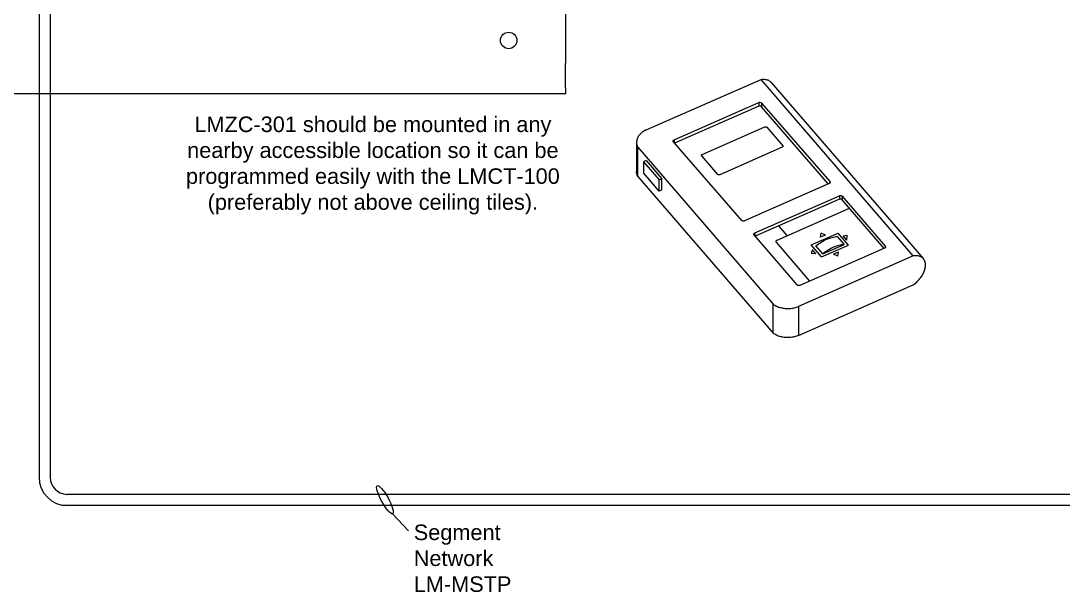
# Model space of a CAD drawing. Header units: inches. Extents: x -60 to 2005, y -577 to 104.
# Drawn here: x 520.2 to 538.31, y -537.81 to -527.89 of the extents above; entities that cross this region are included whole.
import ezdxf

# ---------------------------------------------------------------- set-up
doc = ezdxf.new("R2010")
doc.units = ezdxf.units.IN
doc.header["$MEASUREMENT"] = 0
doc.linetypes.add('SLD-Solid', pattern=[0])
doc.layers.get('0').update_dxf_attribs({"lineweight": 5})
doc.layers.add('WS_Dataline', color=6, linetype='Continuous', lineweight=5)
doc.layers.add('WS_DETAIL', color=7, linetype='Continuous', lineweight=5)
doc.styles.add('ARIAL', font='arial.ttf')

# ---------------------------------------------------------------- blocks, each defined once
blk = doc.blocks.new('LMCT-100_i')
at = {"extrusion": (0, 0.700492184359551, 0.7136600728996858)}
for p, q in [((-24.44051979971255, 12.57079263700643), (-4.486888448264381, 21.33803631220189)), ((21.95624224079938, -9.313661705368759), (-4.486888448264381, 21.33803631220189)), ((-2.717231222887222, 20.82463144037501), (23.72589946617654, -9.827066577195637)), ((-19.59954301198695, 10.8448005111868), (-4.884778227331026, 17.31018649622479)), ((-4.884778227331026, 16.68863480491632), (-19.51727509472448, 10.25939576799874)), ((-4.886618127256838, 17.30576061950671), (-4.886618127256838, 16.68420892819825)), ((-4.391321453515843, 17.22167824192627), (-4.391321453515843, 16.6001265506178)), ((-4.389481553587302, 17.22610411864434), (7.4703245793321, 3.582502507329536)), ((7.204379002238511, 3.165466231615255), (-4.389481553587302, 16.60455242733519)), ((-26.12899099522338, 10.41384870882871), (-26.12899099522338, 5.370304981418485)), ((-25.93475243969851, 9.587395269812532), (-25.93475243969851, 4.543851542402308)), ((-25.91847828684502, 9.587395269812475), (-2.402860227256951, -17.68972491535828)), ((-7.852679066070323, -3.148610614938207), (-19.71736153760548, 10.49132705089551)), ((-19.59954301198695, 10.8448005111868), (-19.59954301198695, 10.35475706943043)), ((-24.48422614647234, 7.23458586024276), (-24.92059356886921, 7.042854367529117)), ((-24.92059356886921, 7.042854367529117), (-22.19961539260521, 3.888817791757674)), ((-24.92059356886921, 7.042854367529117), (-24.92059356886921, 5.109951032175104)), ((-22.19961539260521, 1.955914456403661), (-24.92059356886921, 5.109951032175104)), ((-22.19961539260521, 3.888817791757674), (-21.76324797020834, 4.080549284471317)), ((-22.19961539260521, 1.955914456403661), (-22.19961539260521, 3.888817791757674)), ((-21.76324797020834, 2.147645949117305), (-21.76324797020834, 4.080549284471317)), ((-21.76324797020834, 2.147645949117305), (-22.19961539260521, 1.955914456403661)), ((7.357382392326599, 3.232692992519333), (-7.357382392326599, -3.232692992519333)), ((7.4703245793321, 3.582502507329536), (7.4703245793321, 3.313141944706558)), ((-5.597474011296526, -5.329236924383622), (9.1172907733594, 1.136149060654361)), ((9.1172907733594, 0.5145973693458927), (-5.515206094036785, -5.914641667571686)), ((9.1172907733594, 1.136149060654361), (9.1172907733594, 0.5145973693458927)), ((9.612587447100395, 1.052066683073917), (17.09923738494172, -7.626124101380356)), ((9.612587447100395, 1.052066683073917), (9.612587447100395, 0.4305149917654489)), ((16.89915094206344, -8.015744509792057), (9.612587447100395, 0.4305149917654489)), ((-1.719235093600673, -6.577313333591064), (10.88177504505302, -1.040670679762343)), ((-5.597474011296526, -5.329236924383622), (-5.597474011296526, -5.819280366139992)), ((0.06747602143377662, -5.792266669814808), (-1.381705464251809, -4.098460611872952)), ((4.196758868833513, -7.40272961407436), (8.897864638740884, -5.337153724566633)), ((10.69831071435192, -7.424150535022818), (8.897864638740884, -5.337153724566633)), ((1.771357400926263, -14.36090116912851), (-5.715292536915058, -5.682710384674238)), ((3.956620872595977, -13.70244448404719), (-1.837053619219205, -6.93078679388168)), ((8.757551574701665, -5.935072058071682), (9.961627843581027, -7.330783580198158)), ((16.98141885932591, -7.979597561670971), (2.266654074669987, -14.44498354670964)), ((5.997204944441819, -9.489726424529863), (4.196758868833513, -7.40272961407436)), ((5.046376387477267, -8.959563127413503), (4.420211630052563, -8.233740860770013)), ((6.239682926851401, -8.966134933336662), (5.035606657972039, -7.570423411210186)), ((5.997204944441819, -9.489726424529863), (10.69831071435192, -7.424150535022818)), ((6.239682926851401, -8.966134933336662), (9.961627843581027, -7.330783580198158)), ((17.09923738494172, -7.626124101380356), (17.09923738494172, -7.895484664003334)), ((21.95624224079938, -9.313661705368759), (2.002610889351217, -18.08090538056422)), ((2.002610889351217, -23.12444910797444), (21.95624224079938, -14.35720543277898)), ((-2.402860227256951, -22.73326864276851), (-2.402860227256951, -17.68972491535828)), ((2.002610889351217, -18.08090538056422), (2.002610889351217, -23.12444910797444))]:
    blk.add_line(p, q, dxfattribs=at)
at = {"extrusion": (0, 0.7004921843595511, 0.7136600728996857)}
for p, q in [((-14.70931193467322, 8.31318219588411), (-3.840769307048959, 13.08861178723532)), ((-3.474935867597651, 13.02650730113942), (-0.7298737424184765, 9.81294233349854)), ((-0.7970832547675855, 9.560506630858526), (-11.66562588239185, 4.785077039507314)), ((-12.03145932184316, 4.847181525602537), (-14.79633443803823, 8.052101476814869))]:
    blk.add_line(p, q, dxfattribs=at)
for p, q in [((5.825124915138531, -6.070332663153067), (5.926945866458027, -5.370173167030771)), ((6.708125768245282, -5.697224422002819), (5.926945866458027, -5.370173167030771)), ((9.77815497038182, -5.848490954114595), (10.47576362223708, -5.730452845883065)), ((10.40431972780925, -6.574313220758086), (10.47576362223708, -5.730452845883065)), ((4.420211630052563, -8.233740860770013), (4.201160979405813, -8.906502065499353)), ((5.046376387477267, -8.959563127413503), (4.201160979405813, -8.906502065499353)), ((8.869790295071198, -9.361125233524717), (8.088610393286672, -9.03407397855267)), ((8.869790295071198, -9.361125233524717), (8.971611246390694, -8.660965737402421))]:
    blk.add_line(p, q)
at = {"extrusion": (-0.3104717444789598, -0.6279304071543332, 0.7136600728996858)}
for p, q in [((6.708125768245282, -5.697224422002819), (5.825124915138531, -6.070332663153067)), ((8.971611246390694, -8.660965737402421), (8.088610393286672, -9.03407397855267))]:
    blk.add_line(p, q, dxfattribs=at)
at = {"extrusion": (-0.6929211542447129, 0.1027111208632735, 0.7136600728996859)}
blk.add_line((10.40431972780925, -6.574313220758086), (9.77815497038182, -5.848490954114595), dxfattribs=at)
for centre in [(-4.705031251709897, 16.86816472484861), (-4.705031251709897, 16.24661303354014)]:
    blk.add_arc(centre, 0.4771710611675499, 48.60147049719829, 112.128986315315)
for points, knots in [([(-4.486888448264381, 21.33803631220189), (-4.238120042198261, 21.37196342360994), (-3.764438251418596, 21.37781585958783), (-3.162233271927562, 21.20833884516355), (-2.850650531434894, 20.97660660489714), (-2.722663423943686, 20.83092583641428), (-2.717233280273376, 20.82462966565231)], [0, 0, 0, 0, 0.1, 0.2, 0.3, 0.3044798533562353, 0.3044798533562353, 0.3044798533562353, 0.3044798533562353]), ([(-25.93475243969851, 4.543851542402308), (-26.02222962250062, 4.723554127110219), (-26.10790650958597, 4.999213777196928), (-26.12888773163604, 5.279839559574611), (-26.12889718327688, 5.370304986410247)], [0, 0, 0, 0, 0.1666666666666667, 0.2459577963365141, 0.2459577963365141, 0.2459577963365141, 0.2459577963365141])]:
    blk.add_open_spline(points, degree=3, knots=knots)
for points in [[(-3.840769307048959, 13.08861178723532), (-3.821031925923762, 13.09734444727587), (-3.778279106577884, 13.11092037467142), (-3.708967095519711, 13.1188924505318), (-3.639123691666555, 13.11374907397885), (-3.573515958377811, 13.0958980428145), (-3.516657660788496, 13.06650708794041), (-3.48704950090314, 13.04064704175175), (-3.474935867597651, 13.02650730113942)], [(-24.44051979972073, 12.57079263701598), (-24.66779222213563, 12.47137887889335), (-25.08942409667952, 12.23496452175732), (-25.59616974323262, 11.78912937907444), (-25.95024997012342, 11.27362754511159), (-26.13427377758717, 10.71474637041842), (-26.13834288578209, 10.14068450799323), (-26.02222962250062, 9.767097854521126), (-25.93475243969851, 9.587395269812532)], [(-19.71736153760548, 10.49132705089551), (-19.73392828173792, 10.51039758860907), (-19.75968319656431, 10.55170596931384), (-19.77480703516221, 10.61867621791907), (-19.76504952680307, 10.68615990578337), (-19.73118430538716, 10.74955102864692), (-19.67542667518364, 10.80448832258185), (-19.62636753781817, 10.83309614679592), (-19.59954301198695, 10.8448005111868)], [(-0.7298737424184765, 9.81294233349854), (-0.7176373004881498, 9.79885655264502), (-0.6986143399603861, 9.76834557247389), (-0.6874436493731082, 9.718880357609578), (-0.6946506891767967, 9.669035908925025), (-0.7196640419520008, 9.622214289202248), (-0.7608474512376233, 9.581636792401014), (-0.7970832547675855, 9.560506630858526), (-0.8168962457834823, 9.551861614429981)], [(-14.79633443803823, 8.052101476814869), (-14.80857087996856, 8.066187257668389), (-14.82759384049359, 8.0966982378402), (-14.8387645310836, 8.146163452703831), (-14.83155749127991, 8.196007901389066), (-14.80654413850471, 8.242829521111844), (-14.76536072921635, 8.283407017913078), (-14.72912492568639, 8.304537179454883), (-14.70931193467322, 8.31318219588411)], [(-11.66562588239185, 4.785077039507314), (-11.68536326351705, 4.776344379466764), (-11.72811608286293, 4.762768452071214), (-11.7974280939211, 4.754796376210834), (-11.86727149777425, 4.759939752763785), (-11.932879231063, 4.77779078392814), (-11.98973752865231, 4.807181738802228), (-12.01934568853494, 4.833041784990883), (-12.03145932184316, 4.847181525602537)], [(7.4703245793321, 3.582502507329536), (7.486891323464533, 3.563431969615976), (7.512646238290927, 3.522123588911199), (7.527770076888828, 3.455153340305969), (7.518012568532413, 3.387669652441673), (7.484147347116505, 3.324278529578123), (7.42838971691026, 3.269341235643196), (7.379330579547513, 3.240733411429119), (7.352506053713569, 3.229029047038239)], [(9.1172907733594, 1.136149060654361), (9.144012932041278, 1.147972084480671), (9.20189536413136, 1.16635233887223), (9.295735906914615, 1.177145618628856), (9.390295894823339, 1.170182074503145), (9.479121268794643, 1.146013818118718), (9.556100906610936, 1.10622182368229), (9.596186971812585, 1.071210276134252), (9.612587447100395, 1.052066683073917)], [(9.612587447100395, 0.4305149917654489), (9.596186971812585, 0.4496585848257837), (9.556100906610936, 0.4846701323738216), (9.479121268794643, 0.5244621268102492), (9.390295894823339, 0.548630383194677), (9.295735906914615, 0.5555939273203876), (9.20189536413136, 0.5448006475637612), (9.144012932041278, 0.5264203931715201), (9.1172907733594, 0.5145973693458927)], [(-7.357382392326599, -3.232692992519333), (-7.384104551011205, -3.24451601634496), (-7.441986983101287, -3.262896270736519), (-7.535827525884542, -3.273689550493145), (-7.630387513793266, -3.266726006367435), (-7.71921288776457, -3.242557749983007), (-7.796192525580864, -3.202765755546579), (-7.836278590782513, -3.167754207998541), (-7.852679066070323, -3.148610614938207)], [(-5.715292536915058, -5.682710384674238), (-5.731859281047491, -5.66363984696136), (-5.757614195873884, -5.622331466256583), (-5.772738034471786, -5.555361217651352), (-5.762980526112642, -5.487877529787056), (-5.729115304696734, -5.424486406923506), (-5.673357674493218, -5.36954911298858), (-5.624298537130471, -5.340941288774502), (-5.597474011296526, -5.329236924383622)], [(-1.837053619219205, -6.93078679388168), (-1.853620363351638, -6.911716256168802), (-1.879375278178031, -6.870407875464025), (-1.894499116775933, -6.803437626858795), (-1.884741608416789, -6.735953938994498), (-1.850876387000881, -6.672562816130949), (-1.795118756797365, -6.617625522196022), (-1.74605961943189, -6.589017697981944), (-1.719235093600673, -6.577313333591064)], [(5.035606657972039, -7.570423411210186), (5.327482547349518, -7.335464339756754), (5.938663606628779, -6.905081994664215), (6.896579116336852, -6.401502214649554), (7.854494626042197, -6.063302516440217), (8.465675685324186, -5.956602344371731), (8.757551574701665, -5.935072058071682)], [(9.961627843581027, -7.330783580198158), (9.669751954203548, -7.352313866498207), (9.058570894924287, -7.459014038566693), (8.100655385216214, -7.79721373677603), (7.142739875508141, -8.30079351679069), (6.53155881622888, -8.73117586188323), (6.239682926851401, -8.966134933336662)], [(17.09923738494172, -7.626124101380356), (17.11580412907415, -7.645194639093233), (17.14155904390054, -7.686503019798693), (17.15668288249844, -7.753473268403241), (17.14692537414203, -7.820956956267537), (17.11306015272612, -7.884348079131769), (17.0573025225226, -7.939285373066696), (17.00824338515713, -7.967893197280773), (16.98141885932591, -7.979597561670971)], [(21.95624224079938, -14.35720543277898), (22.2050106468655, -14.1725243924916), (22.67869243764517, -13.76212340460643), (23.2808974171362, -13.06345170830855), (23.73803204733895, -12.32175630499887), (24.02358014820902, -11.58092101803504), (24.12065440332617, -10.88443229475888), (24.02358014820902, -10.27324871060387), (23.73803204733895, -9.783342163096904), (23.2808974171362, -9.4433591724071), (22.67869243764517, -9.273882157982825), (22.2050106468655, -9.279734593960029), (21.95624224079938, -9.313661705368759)], [(2.266654074669987, -14.44498354670964), (2.239931915988109, -14.45680657053526), (2.182049483898027, -14.4751868249275), (2.088208941112043, -14.48598010468413), (1.993648953203319, -14.47901656055774), (1.904823579232016, -14.45484830417331), (1.827843941415722, -14.41505630973688), (1.787757876214073, -14.38004476218953), (1.771357400926263, -14.36090116912851)], [(-2.402860227256951, -17.68972491535828), (-2.217414751289198, -17.82638210730147), (-1.802286269346496, -18.06858719726642), (-1.082219676302429, -18.32447769354621), (-0.3001179330253763, -18.45886179424883), (0.5042814598996301, -18.46534985819835), (1.290258562984036, -18.34318736922546), (1.775895719195887, -18.18096508065582), (2.002610889351217, -18.08090538056422)], [(2.002610889351217, -23.12444910797444), (1.775895719195887, -23.22450880806605), (1.290258562984036, -23.38673109663569), (0.5042814598996301, -23.50889358560858), (-0.3001179330253763, -23.50240552165906), (-1.082219676302429, -23.36802142095644), (-1.802286269346496, -23.11213092467733), (-2.217414751289198, -22.86992583471169), (-2.402860227256951, -22.73326864276851)]]:
    blk.add_open_spline(points, degree=3)
at = {"layer": 'WS_DETAIL'}
blk.add_line((-24.48422614647234, 7.23458586024276), (-21.76324797020834, 4.080549284471317), dxfattribs=at)
at = {"layer": 'WS_DETAIL', "extrusion": (0, 0.700492184359551, 0.7136600728996858)}
blk.add_line((-25.93475243969851, 4.543851542402308), (-2.402860227256951, -22.73326864276851), dxfattribs=at)
blk = doc.blocks.new('LMZC-301')
at = {"color": 7, "linetype": 'SLD-Solid', "lineweight": 15}
for p, q in [((76.47157206634097, 84.48122234817879), (76.47157206634097, 4.197321673197848)), ((76.47157206634097, 4.018711181298841), (76.47157206634097, 4.197321673197848)), ((76.47157206634097, 0.8171371717871807), (76.47157206634097, 4.018711181298841)), ((76.47157206634097, 0), (-76.47157206634097, 0)), ((76.47157206634097, 0.8171371717871807), (76.47157206634097, 0))]:
    blk.add_line(p, q, dxfattribs=at)
blk.add_circle((68.5607152359255, 7.421960568039367), 1.142678627439952, dxfattribs=at)

msp = doc.modelspace()

# ---------------------------------------------------------------- linework, layer by layer
at = {"layer": 'WS_Dataline'}
for p, q in [((520.7068208942036, -526.7609868614871), (520.7068606719934, -535.8139163722399)), ((520.5122713619252, -527.5979508647051), (520.5123111397149, -535.8105459581102)), ((542.462847566323, -536.1103590616462), (520.9939103261207, -536.1096164283003)), ((542.4594771521934, -536.3049085939246), (520.9138822970668, -536.305194438593))]:
    msp.add_line(p, q, dxfattribs=at)
for centre, radius, start, end in [((521.0071110057347, -535.8105459581102), 0.4947998660196294, 180, 270), ((521.001909937328, -535.8146746540694), 0.2950502397320887, 179.8527491576353, 268.4463658336974)]:
    msp.add_arc(centre, radius, start, end, dxfattribs=at)
at = {"layer": 'WS_DETAIL'}
msp.add_line((526.6564396222369, -536.4449894274297), (526.92955103262, -536.7433144702075), dxfattribs=at)
msp.add_ellipse((526.5224189563941, -536.2019427171521), major_axis=(0.1340206658428791, -0.2430467102776306), ratio=0.2226500044006698, dxfattribs=at)

# ---------------------------------------------------------------- block references
for name, p, xscale, yscale, zscale in [('LMZC-301', (520.1028764881878, -529.153629002921), 0.125, 0.125, 0.125), ('LMCT-100_i', (533.5081522258346, -531.036600601459), 0.1, 0.1, 0.1)]:
    msp.add_blockref(name, p, dxfattribs=dict(xscale=xscale, yscale=yscale, zscale=zscale))

# ---------------------------------------------------------------- texts
at = {"insert": (526.3132990769303, -530.3980352823776), "char_height": 0.269892, "width": 6.570684589849933, "attachment_point": 5, "style": 'ARIAL'}
msp.add_mtext('LMZC-301 should be mounted in any nearby accessible location so it can be programmed easily with the LMCT-100 (preferably not above ceiling tiles).', dxfattribs=at)
at = {"layer": 'WS_DETAIL', "insert": (527.0236180909361, -536.633942634179), "char_height": 0.27, "width": 2.627004229195089, "attachment_point": 1, "style": 'ARIAL'}
msp.add_mtext('Segment \\PNetwork LM-MSTP', dxfattribs=at)

doc.saveas('drawing.dxf')
